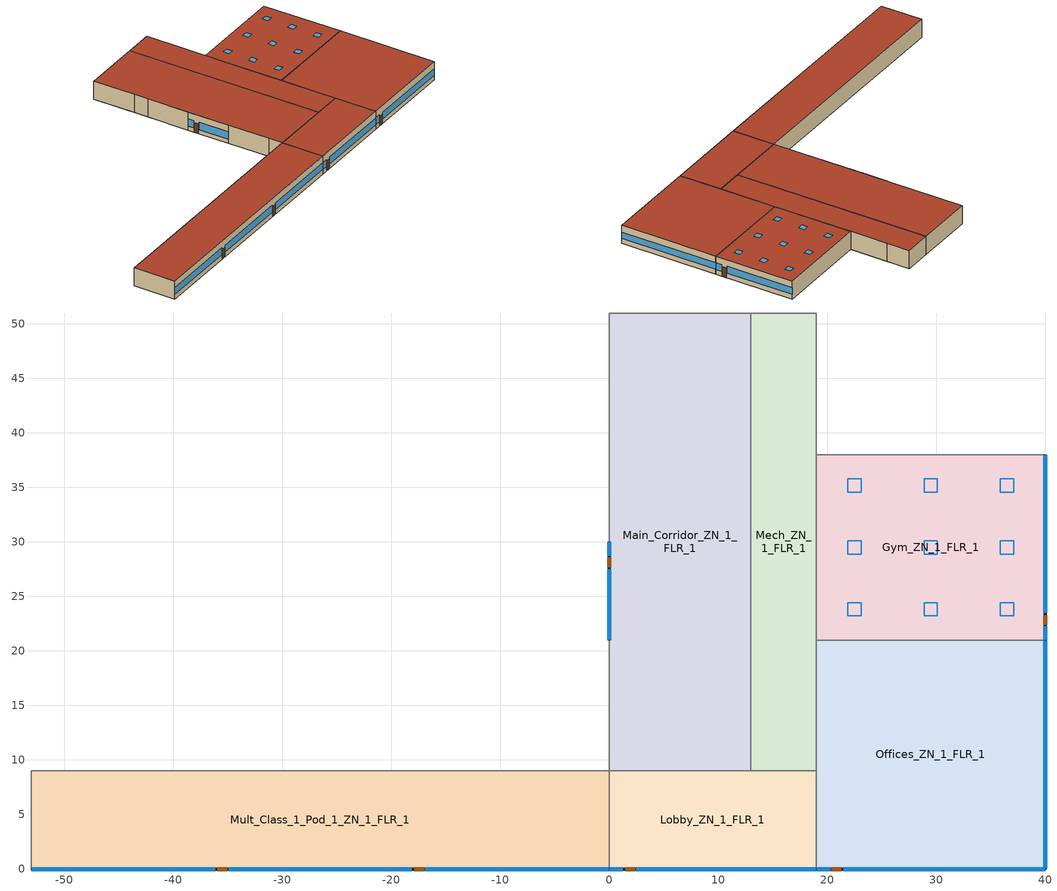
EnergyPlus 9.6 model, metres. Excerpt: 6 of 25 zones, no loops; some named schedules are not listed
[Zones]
Mult_Class_1_Pod_1_ZN_1_FLR_1
 floor ground (Mult_Class_1_Pod_1_ZN_1_FLR_1_Floor_Ffactor): -53,9 0,9 0,0 -53,0 z0
 wall outside (nonres_ext_wall): -53,0 0,0 z0:4
 wall to Lobby_ZN_1_FLR_1 (int_wall): 0,0 0,9 z0:4
 wall to Corridor_Pod_1_ZN_1_FLR_1 (int_wall): 0,9 -53,9 z0:4
 wall to Corner_Class_1_Pod_1_ZN_1_FLR_1 (int_wall): -53,9 -53,0 z0:4
 window (NonresWindow_U_0.38_SHGC_0.38): -52.95,0 -36.13,0 / -34.91,0 -18.09,0 / -16.87,0 -0.05,0 z1.03:2.5
 door (Swinging Door_con): -35.94,0 -35.02,0 / -17.88,0 -16.97,0 z0:2.13
 roof outside (nonres_roof): -53,0 0,0 0,9 -53,9 z4
Main_Corridor_ZN_1_FLR_1
 floor ground (Main_Corridor_ZN_1_FLR_1_Floor_Ffactor): 0,51 13,51 13,9 0,9 z0
 wall outside (nonres_ext_wall): 0,30 0,21 z0:4
 wall to Lobby_ZN_1_FLR_1 (int_wall): 0,9 13,9 z0:4
 wall to Mech_ZN_1_FLR_1 (int_wall): 13,9 13,51 z0:4
 wall to Bath_ZN_1_FLR_1 (int_wall): 13,51 0,51 z0:4
 wall to Mult_Class_2_Pod_2_ZN_1_FLR_1 (int_wall): 0,51 0,42 z0:4
 wall to Corridor_Pod_2_ZN_1_FLR_1 (int_wall): 0,42 0,39 z0:4
 wall to Mult_Class_1_Pod_2_ZN_1_FLR_1 (int_wall): 0,39 0,30 z0:4
 wall to Mult_Class_2_Pod_1_ZN_1_FLR_1 (int_wall): 0,21 0,12 z0:4
 wall to Corridor_Pod_1_ZN_1_FLR_1 (int_wall): 0,12 0,9 z0:4
 window (NonresWindow_U_0.38_SHGC_0.38): 0,29.95 0,28.73 / 0,27.51 0,21.05 z0.88:2.52
 door (Swinging Door_con): 0,28.58 0,27.67 z0:2.13
 roof outside (nonres_roof): 0,9 13,9 13,51 0,51 z4
Lobby_ZN_1_FLR_1
 floor ground (Lobby_ZN_1_FLR_1_Floor_Ffactor): 0,9 19,9 19,0 0,0 z0
 wall outside (nonres_ext_wall): 0,0 19,0 z0:4
 wall to Offices_ZN_1_FLR_1 (int_wall): 19,0 19,9 z0:4
 wall to Mech_ZN_1_FLR_1 (int_wall): 19,9 13,9 z0:4
 window (NonresWindow_U_0.38_SHGC_0.38): 0.05,0 1.27,0 / 2.49,0 18.95,0 z1:2.51
 door (Swinging Door_con): 1.5,0 2.41,0 z0:2.13
 roof outside (nonres_roof): 0,0 19,0 19,9 0,9 z4
Mech_ZN_1_FLR_1
 floor adiabatic (Mech_ZN_1_FLR_1_Floor_Ffactor): 13,51 19,51 19,9 13,9 z0
 wall to Offices_ZN_1_FLR_1 (int_wall): 19,9 19,21 z0:4
 wall to Gym_ZN_1_FLR_1 (int_wall): 19,21 19,38 z0:4
 wall to Kitchen_ZN_1_FLR_1 (int_wall): 19,38 19,46 z0:4
 wall to Cafeteria_ZN_1_FLR_1 (int_wall): 19,46 19,51 z0:4
 wall to Bath_ZN_1_FLR_1 (int_wall): 19,51 13,51 z0:4
 roof outside (nonres_roof): 13,9 19,9 19,51 13,51 z4
Offices_ZN_1_FLR_1
 floor ground (Offices_ZN_1_FLR_1_Floor_Ffactor): 19,21 40,21 40,0 19,0 z0
 wall outside (nonres_ext_wall): 19,0 40,0 40,21 z0:4
 wall to Gym_ZN_1_FLR_1 (int_wall): 40,21 19,21 z0:4
 window (NonresWindow_U_0.38_SHGC_0.38): 40,0.05 40,20.95 z1.1:2.51; 19.05,0 20.27,0 / 21.49,0 39.95,0 z1.01:2.51
 door (Swinging Door_con): 20.39,0 21.3,0 z0:2.13
 roof outside (nonres_roof): 19,0 40,0 40,21 19,21 z4
Gym_ZN_1_FLR_1
 floor ground (Gym_ZN_1_FLR_1_Floor_Ffactor): 19,38 40,38 40,21 19,21 z0
 wall outside (nonres_ext_wall): 40,21 40,38 z0:4
 wall to Kitchen_ZN_1_FLR_1 (int_wall): 40,38 19,38 z0:4
 window (NonresWindow_U_0.38_SHGC_0.38): 40,21.05 40,22.27 / 40,23.49 40,37.95 z0.99:2.51
 door (Swinging Door_con): 40,22.38 40,23.3 z0:2.13
 roof outside (nonres_roof): 19,21 40,21 40,38 19,38 z4
 skylight (NonresSkylight_U_0.5_SHGC_0.4): 21.89,23.22 23.11,23.22 23.11,24.44 21.89,24.44 z4; 28.89,23.22 30.11,23.22 30.11,24.44 28.89,24.44 z4; 35.89,23.22 37.11,23.22 37.11,24.44 35.89,24.44 z4; 21.89,28.89 23.11,28.89 23.11,30.11 21.89,30.11 z4; 28.89,28.89 30.11,28.89 30.11,30.11 28.89,30.11 z4; 35.89,28.89 37.11,28.89 37.11,30.11 35.89,30.11 z4; 21.89,34.56 23.11,34.56 23.11,35.78 21.89,35.78 z4; 28.89,34.56 30.11,34.56 30.11,35.78 28.89,35.78 z4; 35.89,34.56 37.11,34.56 37.11,35.78 35.89,35.78 z4
[Building]
SchoolPrimary: North Axis {deg}=0; Terrain=City; Loads Convergence Tolerance Value {W}=0.04; Temperature Convergence Tolerance Value {deltaC}=0.2; Solar Distribution=FullInteriorAndExterior; Maximum Number of Warmup Days=25; Minimum Number of Warmup Days=6
[Site:Location]
Denver-Aurora-Buckley.AFB_CO_USA WMO=724695: Latitude {deg}=39.72; Longitude {deg}=-104.75; Time Zone {hr}=-7; Elevation {m}=1726
[SizingPeriod:DesignDay] Day of Month=21; Dry-Bulb Temperature Range Modifier Type=DefaultMultipliers; Humidity Condition Type=Wetbulb; Barometric Pressure {Pa}=82237; Rain Indicator=No; Snow Indicator=No; Daylight Saving Time Indicator=No
Name | Month | Day Type | Maximum Dry-Bulb Temperature {C} | Daily Dry-Bulb Temperature Range {deltaC} | Wetbulb or DewPoint at Maximum Dry-Bulb {C} | Wind Speed {m/s} | Wind Direction {deg} | Solar Model Indicator | Sky Clearness | ASHRAE Clear Sky Optical Depth for Beam Irradiance (taub) | ASHRAE Clear Sky Optical Depth for Diffuse Irradiance (taud)
Denver-Aurora-Buckley.AFB_CO_USA Ann Htg 99.6% Condns DB | 12 | WinterDesignDay | -17.9 | 0 | -17.9 | 2.5 | 180 | ASHRAEClearSky | 0
Denver-Aurora-Buckley.AFB_CO_USA Ann Clg .4% Condns DB=>MWB | 7 | SummerDesignDay | 33.9 | 14.8 | 15 | 3.6 | 30 | ASHRAETau |  | 0.423 | 2.02
[Site:WaterMainsTemperature]
Calculation Method=Correlation; Annual Average Outdoor Air Temperature {C}=9.95; Maximum Difference In Monthly Average Outdoor Air Temperatures {deltaC}=23.7
[Site:GroundTemperature:FCfactorMethod]
7.1, 3, -1, 0.8, -0.2, 4.8, 6.1, 13.7, 22.2, 22.7, 21.7, 18.5
[Material:NoMass] Thermal Absorptance=0.9; Solar Absorptance=0.7; Visible Absorptance=0.7
Name | Roughness | Thermal Resistance {m2-K/W}
Opaque Door panel_con | MediumRough | 0.475964
Nonres_Roof_Insulation | MediumSmooth | 5.30668
Nonres_Exterior_Wall_Insulation | MediumSmooth | 2.81828
[Construction]
Swinging Door_con: Opaque Door panel_con
InteriorFurnishings: Std Wood 6inch
int_wall: G01 13mm gypsum board, G01 13mm gypsum board
nonres_roof: F13 Built-up roofing, Nonres_Roof_Insulation, F08 Metal surface
nonres_ext_wall: F07 25mm stucco, G01 16mm gypsum board, Nonres_Exterior_Wall_Insulation, G01 16mm gypsum board
NonresWindow_U_0.38_SHGC_0.38: Nonres Window Glazing Layer
NonresSkylight_U_0.5_SHGC_0.4: Nonres Skylight Glazing Layer
[Material]
Name | Roughness | Thickness {m} | Conductivity {W/m-K} | Density {kg/m3} | Specific Heat {J/kg-K} | Thermal Absorptance | Solar Absorptance | Visible Absorptance
Std Wood 6inch | MediumSmooth | 0.15 | 0.12 | 540 | 1210 | 0.9 | 0.7 | 0.7
F07 25mm stucco | Smooth | 0.0254 | 0.72 | 1856 | 840 | 0.9 | 0.7 | 0.7
F08 Metal surface | Smooth | 0.0008 | 45.28 | 7824 | 500
F13 Built-up roofing | Rough | 0.0095 | 0.16 | 1120 | 1460 | 0.9 | 0.77
G01 13mm gypsum board | Smooth | 0.0127 | 0.16 | 800 | 1090 | 0.9 | 0.7 | 0.5
G01 16mm gypsum board | MediumSmooth | 0.0159 | 0.16 | 800 | 1090
[WindowMaterial:SimpleGlazingSystem]
Name | U-Factor {W/m2-K} | Solar Heat Gain Coefficient | Visible Transmittance
Nonres Window Glazing Layer | 2.15774 | 0.38 | 0.418
Nonres Skylight Glazing Layer | 2.83913 | 0.4 | 0.4
[Construction:FfactorGroundFloor] F-Factor {W/m-K}=0.90012
Name | Area {m2} | PerimeterExposed {m}
Mult_Class_1_Pod_1_ZN_1_FLR_1_Floor_Ffactor | 477 | 53
Main_Corridor_ZN_1_FLR_1_Floor_Ffactor | 546 | 9
Lobby_ZN_1_FLR_1_Floor_Ffactor | 171 | 19
Mech_ZN_1_FLR_1_Floor_Ffactor | 252 | 0
Offices_ZN_1_FLR_1_Floor_Ffactor | 441 | 42
Gym_ZN_1_FLR_1_Floor_Ffactor | 357 | 17
[Zone] Type=1; Multiplier=1; Ceiling Height {m}=4; Floor Area {m2}=autocalculate; Part of Total Floor Area=Yes
Name | Volume {m3}
Mult_Class_1_Pod_1_ZN_1_FLR_1 | 1908
Main_Corridor_ZN_1_FLR_1 | 2184
Lobby_ZN_1_FLR_1 | 684
Mech_ZN_1_FLR_1 | 1008
Offices_ZN_1_FLR_1 | 1764
Gym_ZN_1_FLR_1 | 1428
[InternalMass] Construction=InteriorFurnishings
Name | Zone or ZoneList | Surface Area {m2}
Mult_Class_1_Pod_1_ZN_1_FLR_1_InternalMass_1 | Mult_Class_1_Pod_1_ZN_1_FLR_1 | 954
Main_Corridor_ZN_1_FLR_1_InternalMass_1 | Main_Corridor_ZN_1_FLR_1 | 1092
Lobby_ZN_1_FLR_1_InternalMass_1 | Lobby_ZN_1_FLR_1 | 342
Mech_ZN_1_FLR_1_InternalMass_1 | Mech_ZN_1_FLR_1 | 504
Offices_ZN_1_FLR_1_InternalMass_1 | Offices_ZN_1_FLR_1 | 882
Gym_ZN_1_FLR_1_InternalMass_1 | Gym_ZN_1_FLR_1 | 714
[People] Fraction Radiant=0.3; Sensible Heat Fraction=AUTOCALCULATE; Activity Level Schedule=ACTIVITY_SCH; Enable ASHRAE 55 Comfort Warnings=No; Mean Radiant Temperature Calculation Type=ZoneAveraged; Work Efficiency Schedule=WORK_EFF_SCH; Clothing Insulation Calculation Method=ClothingInsulationSchedule; Clothing Insulation Schedule=CLOTHING_SCH; Air Velocity Schedule=AIR_VELO_SCH; Thermal Comfort Model 1 Type=FANGER
Name | Zone or ZoneList or Space or SpaceList | Number of People Schedule | Number of People Calculation Method | Floor Area per Person {m2/person} | Number of People
Mult_Class_1_Pod_1_ZN_1_FLR_1 | Mult_Class_1_Pod_1_ZN_1_FLR_1 | BLDG_OCC_SCH | Area/Person | 3.716
Mech_ZN_1_FLR_1 | Mech_ZN_1_FLR_1 | BLDG_OCC_SCH | People |  | 0
Offices_ZN_1_FLR_1 | Offices_ZN_1_FLR_1 | BLDG_OCC_SCH_Offices_w_SB | Area/Person | 18.579
Gym_ZN_1_FLR_1 | Gym_ZN_1_FLR_1 | BLDG_OCC_SCH_Gym | Area/Person | 3.096
[Lights] Design Level Calculation Method=Watts/Area; Return Air Fraction=0; Fraction Radiant=0.37; Fraction Visible=0.2; Fraction Replaceable=1; Return Air Fraction Calculated from Plenum Temperature=No
Name | Zone or ZoneList or Space or SpaceList | Schedule | Watts per Zone Floor Area {W/m2}
Mult_Class_1_Pod_1_ZN_1_FLR_1_Lights | Mult_Class_1_Pod_1_ZN_1_FLR_1 | BLDG_LIGHT_CLASSROOM_SCH | 9.9028
Main_Corridor_ZN_1_FLR_1_Lights | Main_Corridor_ZN_1_FLR_1 | BLDG_LIGHT_CORRIDOR_SCH | 7.10418
Lobby_ZN_1_FLR_1_Lights | Lobby_ZN_1_FLR_1 | BLDG_LIGHT_LOBBYFLR1_SCH | 10.7639
Mech_ZN_1_FLR_1_Lights | Mech_ZN_1_FLR_1 | BLDG_LIGHT_SCH | 10.2257
Offices_ZN_1_FLR_1_Lights | Offices_ZN_1_FLR_1 | BLDG_LIGHT_OFFICE_SCH | 10.0104
Gym_ZN_1_FLR_1_Lights | Gym_ZN_1_FLR_1 | BLDG_LIGHT_GYM_SCH | 5.38196
[ElectricEquipment] Schedule=BLDG_EQUIP_SCH; Design Level Calculation Method=EquipmentLevel; Fraction Latent=0; Fraction Radiant=0.5; Fraction Lost=0
Name | Zone or ZoneList or Space or SpaceList | Design Level {W}
Mult_Class_1_Pod_1_ZN_1_FLR_1_PlugMisc_Equip | Mult_Class_1_Pod_1_ZN_1_FLR_1 | 7155
Main_Corridor_ZN_1_FLR_1_PlugMisc_Equip | Main_Corridor_ZN_1_FLR_1 | 2184
Lobby_ZN_1_FLR_1_PlugMisc_Equip | Lobby_ZN_1_FLR_1 | 684
Mech_ZN_1_FLR_1_PlugMisc_Equip | Mech_ZN_1_FLR_1 | 2520
Offices_ZN_1_FLR_1_PlugMisc_Equip | Offices_ZN_1_FLR_1 | 4762.8
Gym_ZN_1_FLR_1_PlugMisc_Equip | Gym_ZN_1_FLR_1 | 1785
[Daylighting:Controls] Daylighting Method=SplitFlux; Lighting Control Type=Stepped; Minimum Input Power Fraction for Continuous or ContinuousOff Dimming Control=0.3; Minimum Light Output Fraction for Continuous or ContinuousOff Dimming Control=0.2; Number of Stepped Control Steps=3; Probability Lighting will be Reset When Needed in Manual Stepped Control=1; Maximum Allowable Discomfort Glare Index=22
Name | Zone or Space | Glare Calculation Daylighting Reference Point | Glare Calculation Azimuth Angle of View Direction Clockwise from Zone y-Axis {deg} | Daylighting Reference Point 1 | Fraction of Lights Controlled by Reference Point 1 | Illuminance Setpoint at Reference Point 1 {lux} | Daylighting Reference Point 2 | Fraction of Lights Controlled by Reference Point 2 | Illuminance Setpoint at Reference Point 2 {lux}
Gym_ZN_1_FLR_1_DaylCtrl | Gym_ZN_1_FLR_1 | Gym_ZN_1_FLR_1_DaylRefPt1 | 0 | Gym_ZN_1_FLR_1_DaylRefPt1 | 0.5 | 538 | Gym_ZN_1_FLR_1_DaylRefPt2 | 0.5 | 538
Mult_Class_1_Pod_1_ZN_1_FLR_1_DaylCtrl | Mult_Class_1_Pod_1_ZN_1_FLR_1 | Mult_Class_1_Pod_1_ZN_1_FLR_1_DaylRefPt1 | 180 | Mult_Class_1_Pod_1_ZN_1_FLR_1_DaylRefPt1 | 0.28 | 377 | Mult_Class_1_Pod_1_ZN_1_FLR_1_DaylRefPt2 | 0.28 | 377
Lobby_ZN_1_FLR_1_DaylCtrl | Lobby_ZN_1_FLR_1 | Lobby_ZN_1_FLR_1_DaylRefPt1 | 180 | Lobby_ZN_1_FLR_1_DaylRefPt1 | 0.28 | 269 | Lobby_ZN_1_FLR_1_DaylRefPt2 | 0.28 | 269
Offices_ZN_1_FLR_1_DaylCtrl | Offices_ZN_1_FLR_1 | Offices_ZN_1_FLR_1_DaylRefPt1 | 180 | Offices_ZN_1_FLR_1_DaylRefPt1 | 0.24 | 323 | Offices_ZN_1_FLR_1_DaylRefPt2 | 0.18 | 323
[ZoneInfiltration:DesignFlowRate] Temperature Term Coefficient=0; Velocity Squared Term Coefficient=0
Name | Zone or ZoneList | Schedule | Design Flow Rate Calculation Method | Flow per Exterior Surface Area {m3/s-m2} | Constant Term Coefficient | Velocity Term Coefficient | Design Flow Rate {m3/s}
Mult_Class_1_Pod_1_ZN_1_FLR_1_Infiltration | Mult_Class_1_Pod_1_ZN_1_FLR_1 | INFIL_SCH_PNNL | Flow/ExteriorArea | 0.00017524 | 0 | 0.224
Main_Corridor_ZN_1_FLR_1_Infiltration | Main_Corridor_ZN_1_FLR_1 | INFIL_SCH_PNNL | Flow/ExteriorArea | 3.52755e-05 | 0 | 0.224
Lobby_ZN_1_FLR_1_Infiltration | Lobby_ZN_1_FLR_1 | INFIL_SCH_PNNL | Flow/ExteriorArea | 0.00017524 | 0 | 0.224
Lobby_ZN_1_FLR_1_Door_Infiltration | Lobby_ZN_1_FLR_1 | INFIL_Door_Opening_SCH | Flow/Zone |  | 1 | 0 | 3.03132
Mech_ZN_1_FLR_1_Infiltration | Mech_ZN_1_FLR_1 | INFIL_SCH_PNNL | Flow/ExteriorArea | 0 | 0 | 0.224
Offices_ZN_1_FLR_1_Infiltration | Offices_ZN_1_FLR_1 | INFIL_SCH_PNNL | Flow/ExteriorArea | 0.000157033 | 0 | 0.224
Gym_ZN_1_FLR_1_Infiltration | Gym_ZN_1_FLR_1 | INFIL_SCH_PNNL | Flow/ExteriorArea | 9.10336e-05 | 0 | 0.224
[Exterior:Lights] Control Option=AstronomicalClock
Name | Schedule | Design Level {W}
Exterior_Lights_a | Exterior_lighting_schedule_a | 150.48
Exterior_Lights_b | Exterior_lighting_schedule_b_2016 | 1645.9
Exterior_Lights_c | Exterior_lighting_schedule_c_2016 | 584.3
[EnergyManagementSystem:Program]
SET_Offices_ZN_1_FLR_1_Light_EMS_Program: SET Offices_ZN_1_FLR_1_LSr_IP=0.093*Offices_ZN_1_FLR_1_LSr/Offices_ZN_1_FLR_1_Area; IF (Offices_ZN_1_FLR_1_OSr <= 0) && (Offices_ZN_1_FLR_1_LSr_IP >= 0.02); IF (ActualOccupancy <= 0); SET Offices_ZN_1_FLR_1_LAr = 0.02*Offices_ZN_1_FLR_1_Area/0.09290304; ELSE; SET Offices_ZN_1_FLR_1_LAr = NULL; ENDIF; ELSE; SET Offices_ZN_1_FLR_1_LAr = NULL; ENDIF
SET_Gym_ZN_1_FLR_1_Light_EMS_Program: SET Gym_ZN_1_FLR_1_LSr_IP=0.093*Gym_ZN_1_FLR_1_LSr/Gym_ZN_1_FLR_1_Area; IF (Gym_ZN_1_FLR_1_OSr <= 0) && (Gym_ZN_1_FLR_1_LSr_IP >= 0.02); SET Gym_ZN_1_FLR_1_LAr = 0.02*Gym_ZN_1_FLR_1_Area/0.09290304; ELSE; SET Gym_ZN_1_FLR_1_LAr = NULL; ENDIF
SET_Kitchen_ZN_1_FLR_1_Light_EMS_Program: SET Kitchen_ZN_1_FLR_1_LSr_IP=0.093*Kitchen_ZN_1_FLR_1_LSr/Kitchen_ZN_1_FLR_1_Area; IF (Kitchen_ZN_1_FLR_1_OSr <= 0) && (Kitchen_ZN_1_FLR_1_LSr_IP >= 0.02); SET Kitchen_ZN_1_FLR_1_LAr = 0.02*Kitchen_ZN_1_FLR_1_Area/0.09290304; ELSE; SET Kitchen_ZN_1_FLR_1_LAr = NULL; ENDIF
SET_Cafeteria_ZN_1_FLR_1_Light_EMS_Program: SET Cafeteria_ZN_1_FLR_1_LSr_IP=0.093*Cafeteria_ZN_1_FLR_1_LSr/Cafeteria_ZN_1_FLR_1_Area; IF (Cafeteria_ZN_1_FLR_1_OSr <= 0) && (Cafeteria_ZN_1_FLR_1_LSr_IP >= 0.02); SET Cafeteria_ZN_1_FLR_1_LAr = 0.02*Cafeteria_ZN_1_FLR_1_Area/0.09290304; ELSE; SET Cafeteria_ZN_1_FLR_1_LAr = NULL; ENDIF
SET_LMC_ZN_1_FLR_1_Light_EMS_Program: SET LMC_ZN_1_FLR_1_LSr_IP=0.093*LMC_ZN_1_FLR_1_LSr/LMC_ZN_1_FLR_1_Area; IF (LMC_ZN_1_FLR_1_OSr <= 0) && (LMC_ZN_1_FLR_1_LSr_IP >= 0.02); SET LMC_ZN_1_FLR_1_LAr = 0.02*LMC_ZN_1_FLR_1_Area/0.09290304; ELSE; SET LMC_ZN_1_FLR_1_LAr = NULL; ENDIF
[EnergyManagementSystem:ProgramCallingManager]
Transformer_Load_Prog_Manager: AfterPredictorAfterHVACManagers; Transformer_Load_Prog
OA_BASED_OPTIMUM_START_EMS_Program Manager: BeginTimestepBeforePredictor; OA_BASED_OPTIMUM_START_EMS_Program
BoilerParManager: BeginNewEnvironment; SetBoilerPar
BoilerCurveManager: InsideHVACSystemIterationLoop; SetBoilerCurve
SET_cCL1_Pod_1_ZN_1_FLR_1_Light_EMS_Program_Prog_Manager: BeginTimestepBeforePredictor; SET_cCL1_Pod_1_ZN_1_FLR_1_Light_EMS_Program
SET_mCl1_Pod_1_ZN_1_FLR_1_Light_EMS_Program_Prog_Manager: BeginTimestepBeforePredictor; SET_mCl1_Pod_1_ZN_1_FLR_1_Light_EMS_Program
SET_cPOD1_ZN_1_FLR_1_Light_EMS_Program_Prog_Manager: BeginTimestepBeforePredictor; SET_cPOD1_ZN_1_FLR_1_Light_EMS_Program
SET_cCL2_Pod_1_ZN_1_FLR_1_Light_EMS_Program_Prog_Manager: BeginTimestepBeforePredictor; SET_cCL2_Pod_1_ZN_1_FLR_1_Light_EMS_Program
SET_mCl2_Pod_1_ZN_1_FLR_1_Light_EMS_Program_Prog_Manager: BeginTimestepBeforePredictor; SET_mCl2_Pod_1_ZN_1_FLR_1_Light_EMS_Program
SET_cCL1_Pod_2_ZN_1_FLR_1_Light_EMS_Program_Prog_Manager: BeginTimestepBeforePredictor; SET_cCL1_Pod_2_ZN_1_FLR_1_Light_EMS_Program
SET_mCl1_Pod_2_ZN_1_FLR_1_Light_EMS_Program_Prog_Manager: BeginTimestepBeforePredictor; SET_mCl1_Pod_2_ZN_1_FLR_1_Light_EMS_Program
SET_cPOD2_ZN_1_FLR_1_Light_EMS_Program_Prog_Manager: BeginTimestepBeforePredictor; SET_cPOD2_ZN_1_FLR_1_Light_EMS_Program
SET_cCL2_Pod_2_ZN_1_FLR_1_Light_EMS_Program_Prog_Manager: BeginTimestepBeforePredictor; SET_cCL2_Pod_2_ZN_1_FLR_1_Light_EMS_Program
SET_mCl2_Pod_2_ZN_1_FLR_1_Light_EMS_Program_Prog_Manager: BeginTimestepBeforePredictor; SET_mCl2_Pod_2_ZN_1_FLR_1_Light_EMS_Program
SET_cCL1_Pod_3_ZN_1_FLR_1_Light_EMS_Program_Prog_Manager: BeginTimestepBeforePredictor; SET_cCL1_Pod_3_ZN_1_FLR_1_Light_EMS_Program
SET_mCl1_Pod_3_ZN_1_FLR_1_Light_EMS_Program_Prog_Manager: BeginTimestepBeforePredictor; SET_mCl1_Pod_3_ZN_1_FLR_1_Light_EMS_Program
SET_cPOD3_ZN_1_FLR_1_Light_EMS_Program_Prog_Manager: BeginTimestepBeforePredictor; SET_cPOD3_ZN_1_FLR_1_Light_EMS_Program
SET_cCL2_Pod_3_ZN_1_FLR_1_Light_EMS_Program_Prog_Manager: BeginTimestepBeforePredictor; SET_cCL2_Pod_3_ZN_1_FLR_1_Light_EMS_Program
SET_mCl2_Pod_3_ZN_1_FLR_1_Light_EMS_Program_Prog_Manager: BeginTimestepBeforePredictor; SET_mCl2_Pod_3_ZN_1_FLR_1_Light_EMS_Program
SET_cPCLZN_1_FLR_1_Light_EMS_Program_Prog_Manager: BeginTimestepBeforePredictor; SET_cPCLZN_1_FLR_1_Light_EMS_Program
SET_Main_Corridor_ZN_1_FLR_1_Light_EMS_Program_Prog_Manager: BeginTimestepBeforePredictor; SET_Main_Corridor_ZN_1_FLR_1_Light_EMS_Program
SET_Lobby_ZN_1_FLR_1_Light_EMS_Program_Prog_Manager: BeginTimestepBeforePredictor; SET_Lobby_ZN_1_FLR_1_Light_EMS_Program
SET_Mech_ZN_1_FLR_1_Light_EMS_Program_Prog_Manager: BeginTimestepBeforePredictor; SET_Mech_ZN_1_FLR_1_Light_EMS_Program
SET_Bath_ZN_1_FLR_1_Light_EMS_Program_Prog_Manager: BeginTimestepBeforePredictor; SET_Bath_ZN_1_FLR_1_Light_EMS_Program
SET_Offices_ZN_1_FLR_1_Light_EMS_Program_Prog_Manager: BeginTimestepBeforePredictor; SET_Offices_ZN_1_FLR_1_Light_EMS_Program
SET_Gym_ZN_1_FLR_1_Light_EMS_Program_Prog_Manager: BeginTimestepBeforePredictor; SET_Gym_ZN_1_FLR_1_Light_EMS_Program
SET_Kitchen_ZN_1_FLR_1_Light_EMS_Program_Prog_Manager: BeginTimestepBeforePredictor; SET_Kitchen_ZN_1_FLR_1_Light_EMS_Program
SET_Cafeteria_ZN_1_FLR_1_Light_EMS_Program_Prog_Manager: BeginTimestepBeforePredictor; SET_Cafeteria_ZN_1_FLR_1_Light_EMS_Program
SET_LMC_ZN_1_FLR_1_Light_EMS_Program_Prog_Manager: BeginTimestepBeforePredictor; SET_LMC_ZN_1_FLR_1_Light_EMS_Program
[EnergyManagementSystem:OutputVariable]
Wired_LTG: EMS Variable=Wired_LTG; Type of Data in Variable=Summed; Update Frequency=ZoneTimeStep
